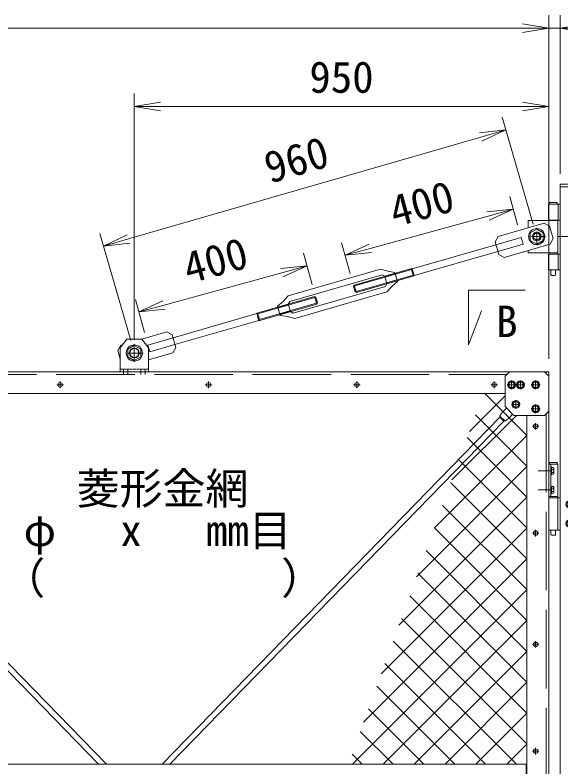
# Model space of a CAD drawing. Units: millimetres, scale not verified. Extents: x -6300 to 6300, y -4455 to 4455.
# Drawn here: x -1361 to -110, y 698 to 2423 of the extents above; entities that cross this region are included whole.
import ezdxf
from ezdxf.enums import TextEntityAlignment as Align

# ---------------------------------------------------------------- set-up
doc = ezdxf.new("R2010")
doc.units = ezdxf.units.MM
doc.header["$LTSCALE"] = 30
doc.linetypes.add('DASHED', pattern=[7.5, 6, -1.5])
doc.linetypes.add('USER1', pattern=[50.8, 31.75, -6.35, 6.35, -6.35])
for name, color, linetype, lineweight in [('0-0_D-STR1', 1, 'Continuous', 18), ('0-1_D-BMK', 2, 'USER1', 13), ('0-5_D-STR-DIM', 7, 'Continuous', 9), ('0-6_0', 7, 'Continuous', 9), ('0-7_D-STR3', 3, 'Continuous', 13), ('0-8_D-STR2', 7, 'Continuous', 9), ('0-9_D-STR-TXT', 7, 'Continuous', 9)]:
    doc.layers.add(name, color=color, linetype=linetype, lineweight=lineweight)
doc.styles.add('ＭＳ ゴシック', font='')
doc.styles.get('ＭＳ ゴシック').set_extended_font_data('MS Gothic')

# ---------------------------------------------------------------- blocks, each defined once
blk = doc.blocks.new('_Open')
at = {"layer": '0-6_0'}
blk.add_line((-30, 5), (0, 0), dxfattribs=at)
blk.add_lwpolyline([(-30, -5), (0, 0), (-30, 0)], dxfattribs=at)
blk = doc.blocks.new('U64')
at = {"layer": '0-1_D-BMK'}
for p, q in [((300, 0), (-300, 0)), ((0, -300), (0, 300))]:
    blk.add_line(p, q, dxfattribs=at)
at = {"layer": '0-7_D-STR3'}
blk.add_lwpolyline([(194.9, 112.5), (0, 225), (-194.9, 112.5), (-194.9, -112.5), (0, -225), (194.9, -112.5)], close=True, dxfattribs=at)
for radius in [270, 194.9]:
    blk.add_circle((0, 0), radius, dxfattribs=at)
blk = doc.blocks.new('U67')
at = {"layer": '0-7_D-STR3'}
blk.add_line((2700, -2400), (2100, -3000), dxfattribs=at)
blk.add_lwpolyline([(2700, -2400), (2700, -300), (2400, 0), (0, 0), (-300, -300), (-300, -2700), (0, -3000), (2100, -3000)], dxfattribs=at)
at = {"layer": '0-5_D-STR-DIM'}
for p in [(600, -900), (1650.1, -900), (2250.1, -900), (1956.2, -2243.8), (600, -2550)]:
    blk.add_blockref('U64', p, dxfattribs=at)
blk = doc.blocks.new('U69')
at = {"layer": '0-1_D-BMK'}
for p, q in [((721.6, -450), (-409.6, -450)), ((721.6, -1770), (-409.6, -1770))]:
    blk.add_line(p, q, dxfattribs=at)
at = {"layer": '0-7_D-STR3'}
for p, q in [((-630, 0), (0, 0)), ((-630, 0), (-630, -4530)), ((-75, 120), (-555, 120)), ((-555, 0), (-75, 0)), ((-135, 0), (-135, -2220)), ((0, 0), (0, -4530)), ((-348, -281.1), (-348, -618.9)), ((-315.6, -225), (-183, -225)), ((-315.6, -337.2), (-183, -337.2)), ((-183, -180), (-135, -180)), ((-183, -225), (-183, -675)), ((-135, -180), (-135, -720)), ((-315.6, -562.8), (-183, -562.8)), ((-315.6, -675), (-183, -675)), ((-315.6, -1545), (-183, -1545)), ((-183, -1500), (-135, -1500)), ((-183, -1545), (-183, -1995)), ((-135, -1500), (-135, -2040)), ((-348, -1601.1), (-348, -1938.9)), ((-315.6, -1657.2), (-183, -1657.2)), ((-315.6, -1882.8), (-183, -1882.8)), ((-315.6, -1995), (-183, -1995)), ((-1455, -2535), (-1650, -2647.2)), ((-1455, -2535), (-1260, -2647.2)), ((-780, -2310), (-630, -2310)), ((-630, -2220), (0, -2220)), ((-630, -2310), (0, -2310)), ((-1650, -2647.2), (-1650, -2872.8)), ((-1455, -2985), (-1650, -2872.8)), ((-1455, -2985), (-1260, -2872.8)), ((-1260, -2647.2), (-1260, -2872.8)), ((-1455, -3855), (-1650, -3967.2)), ((-1650, -4192.8), (-1650, -3967.2)), ((-1455, -3855), (-1260, -3967.2)), ((-1260, -4192.8), (-1260, -3967.2)), ((-1455, -4305), (-1650, -4192.8)), ((-1455, -4305), (-1260, -4192.8)), ((-780, -4530), (-630, -4530)), ((-630, -4530), (0, -4530)), ((-475.5, -4530), (-475.5, -4860)), ((-154.5, -4530), (-154.5, -4860)), ((-475.5, -4860), (-445.5, -4890)), ((-445.5, -4890), (-184.5, -4890)), ((-184.5, -4890), (-154.5, -4860))]:
    blk.add_line(p, q, dxfattribs=at)
for points in [[(-183, -180), (-183, -720), (-135, -720)], [(-183, -1500), (-183, -2040), (-135, -2040)]]:
    blk.add_lwpolyline(points, dxfattribs=at)
for centre, radius in [((-1455, -2760), 270), ((-1455, -2760), 195), ((-1455, -4080), 270), ((-1455, -4080), 195)]:
    blk.add_circle(centre, radius, dxfattribs=at)
for centre, radius, start, end in [((-537.5, 60), 62.5, 106.2602, 253.7398), ((-92.5, 60), 62.5, 286.2602, 73.7398), ((-283.2, -281.1), 64.8, 120, 240), ((-135.6, -450), 212.4, 147.93138, 212.06862), ((-283.2, -618.9), 64.8, 120, 240), ((-283.2, -1601.1), 64.8, 120, 240), ((-135.6, -1770), 212.4, 147.93138, 212.06862), ((-283.2, -1938.9), 64.8, 120, 240)]:
    blk.add_arc(centre, radius, start, end, dxfattribs=at)
blk = doc.blocks.new('U62')
at = {"layer": '0-1_D-BMK'}
for p, q in [((0, -600), (0, 600)), ((600, 0), (-600, 0))]:
    blk.add_line(p, q, dxfattribs=at)
at = {"layer": '0-7_D-STR3'}
blk.add_lwpolyline([(0, 519.6), (-450, 259.8), (-450, -259.8), (0, -519.6), (450, -259.8), (450, 259.8)], close=True, dxfattribs=at)
for radius in [555, 300]:
    blk.add_circle((0, 0), radius, dxfattribs=at)
blk = doc.blocks.new('U61')
at = {"layer": '0-1_D-BMK'}
for p, q in [((0, -600), (0, 600)), ((600, 0), (-600, 0))]:
    blk.add_line(p, q, dxfattribs=at)
at = {"layer": '0-7_D-STR3'}
blk.add_lwpolyline([(0, 519.6), (-450, 259.8), (-450, -259.8), (0, -519.6), (450, -259.8), (450, 259.8)], close=True, dxfattribs=at)
for radius in [555, 300, 225]:
    blk.add_circle((0, 0), radius, dxfattribs=at)
blk = doc.blocks.new('吊ブレース取付板')
at = {"layer": '0-1_D-BMK'}
for p, q in [((0, 1733.9), (0, 846.1)), ((-443.9, 1290), (443.9, 1290))]:
    blk.add_line(p, q, dxfattribs=at)
at = {"layer": '0-7_D-STR3'}
for p, q in [((-525, 2250), (-975, 1650)), ((-525, 2250), (525, 2250)), ((525, 2250), (975, 1650)), ((-975, 1650), (-975, 0)), ((975, 1650), (975, 0)), ((-975, 0), (975, 0))]:
    blk.add_line(p, q, dxfattribs=at)
at = {"layer": '0-7_D-STR3', "linetype": 'DASHED'}
for p, q in [((-975, 180), (975, 180)), ((-750, 180), (-750, 0)), ((-450, 180), (-450, 0)), ((450, 180), (450, 0)), ((750, 180), (750, 0))]:
    blk.add_line(p, q, dxfattribs=at)
at = {"layer": '0-7_D-STR3'}
blk.add_circle((0, 1290), 330, dxfattribs=at)

msp = doc.modelspace()

# ---------------------------------------------------------------- linework, layer by layer
at = {"layer": '0-0_D-STR1'}
for p, q in [((12.99, 2034.73), (-112.01, 2034.73)), ((-112.01, 2034.73), (-112.01, 2028.73)), ((-112.01, 2028.73), (12.99, 2028.73)), ((12.99, 2028.73), (-112.01, 2028.73)), ((-1948.01, 1604.73), (-228.01, 1604.73)), ((-148.01, 1604.73), (-138.01, 1604.73)), ((-138.01, 1604.73), (-138.01, 1594.73)), ((-1938.01, 1554.73), (-238.01, 1554.73)), ((-188.01, 1504.73), (-188.01, -245.27)), ((-138.01, 1514.73), (-138.01, -255.27)), ((-1988.01, 704.73), (-188.01, 704.73)), ((-190.01, 704.73), (-190.01, 554.73))]:
    msp.add_line(p, q, dxfattribs=at)
at = {"layer": '0-0_D-STR1', "linetype": 'DASHED'}
for p, q in [((-1113.01, 1604.73), (-1113.01, 1598.73)), ((-1103.01, 1604.73), (-1103.01, 1598.73)), ((-1073.01, 1604.73), (-1073.01, 1598.73)), ((-1063.01, 1604.73), (-1063.01, 1598.73)), ((-144.01, 1604.73), (-144.01, 1600.73)), ((-1942.01, 1598.73), (-234.01, 1598.73)), ((-144.01, 1508.73), (-144.01, -249.27))]:
    msp.add_line(p, q, dxfattribs=at)
at = {"layer": '0-0_D-STR1'}
msp.add_lwpolyline([(12.99, -895.27), (-112.01, -895.27), (-112.01, 2028.73)], dxfattribs=at)
at = {"layer": '0-1_D-BMK'}
for p, q in [((-1265.45, 1574.73), (-1250.57, 1574.73)), ((-1258.01, 1582.17), (-1258.01, 1567.29)), ((-925.45, 1574.73), (-910.57, 1574.73)), ((-918.01, 1582.17), (-918.01, 1567.29)), ((-585.45, 1574.73), (-570.57, 1574.73)), ((-578.01, 1582.17), (-578.01, 1567.29)), ((-270.45, 1574.73), (-255.57, 1574.73)), ((-263.01, 1582.17), (-263.01, 1567.29)), ((-168.01, 1487.17), (-168.01, 1472.29)), ((-175.45, 1479.73), (-160.57, 1479.73)), ((-168.01, 1242.17), (-168.01, 1227.29)), ((-175.45, 1234.73), (-160.57, 1234.73)), ((-168.01, 987.17), (-168.01, 972.29)), ((-175.45, 979.73), (-160.57, 979.73)), ((-168.01, 742.17), (-168.01, 727.29)), ((-175.45, 734.73), (-160.57, 734.73))]:
    msp.add_line(p, q, dxfattribs=at)
at = {"layer": '0-5_D-STR-DIM'}
for p, q in [((-138.01, 1634.73), (-138.01, 2422.77)), ((-138.01, 1634.73), (-138.01, 2422.77)), ((-112.01, 2058.73), (-112.01, 2422.77)), ((-1978.01, 2392.77), (-198.01, 2392.77)), ((-198.01, 2392.77), (-258.01, 2392.77)), ((-138.01, 2392.77), (-112.01, 2392.77)), ((-1088.01, 1677.73), (-1088.01, 2242.77)), ((-138.01, 1634.73), (-138.01, 2242.77)), ((-1028.01, 2212.77), (-198.01, 2212.77)), ((-173.84, 1943.52), (-244.73, 2188.46)), ((-1101.26, 1909.36), (-294.03, 2142.96)), ((-209.31, 1941.64), (-227.21, 2006.71)), ((-547.04, 1887.67), (-277.11, 1961.88)), ((-1096.34, 1676.55), (-1167.23, 1921.49)), ((-115.51, 1914.7), (362.99, 1914.7)), ((-593.37, 1829.85), (-612.85, 1900.69)), ((-680.18, 1804.74), (-699.97, 1876.73)), ((-1019.82, 1757.68), (-749.87, 1831.9)), ((-1064.76, 1694.82), (-1085.63, 1770.71))]:
    msp.add_line(p, q, dxfattribs=at)
at = {"layer": '0-7_D-STR3'}
for p, q in [((-138.31, 1988.7), (-138.31, 1952.7)), ((-112.01, 1988.7), (-138.31, 1988.7)), ((-135.51, 1992.7), (-119.51, 1992.7)), ((-119.51, 1988.7), (-135.51, 1988.7)), ((-116.71, 1988.7), (-116.71, 1952.7)), ((-185.51, 1951.7), (-185.51, 1934.95)), ((-185.51, 1951.7), (-117.01, 1951.7)), ((-112.01, 1952.7), (-138.31, 1952.7)), ((-138.01, 1951.7), (-138.01, 1939.9)), ((-133.01, 1951.7), (-133.01, 1952.7)), ((-122.01, 1951.7), (-122.01, 1952.7)), ((-117.01, 1951.7), (-117.01, 1877.7)), ((-148.42, 1945.65), (-254.1, 1915.14)), ((-148.42, 1945.65), (-136.04, 1938.82)), ((-127.72, 1910), (-136.04, 1938.82)), ((-254.1, 1915.14), (-260.94, 1902.75)), ((-252.61, 1873.93), (-260.94, 1902.75)), ((-134.55, 1897.62), (-240.23, 1867.1)), ((-127.72, 1910), (-134.55, 1897.62)), ((-259.02, 1896.12), (-451.23, 1840.84)), ((-254.56, 1880.68), (-446.77, 1825.4)), ((-185.51, 1882.9), (-185.51, 1877.7)), ((-138.01, 1896.62), (-138.01, 1877.7)), ((-252.61, 1873.93), (-252.31, 1873.93)), ((-240.23, 1867.1), (-252.61, 1873.93)), ((-185.51, 1877.7), (-117.01, 1877.7)), ((-138.31, 1874.7), (-138.31, 1838.7)), ((-112.01, 1874.7), (-138.31, 1874.7)), ((-116.71, 1874.7), (-116.71, 1838.7)), ((-735.13, 1778.67), (-523.76, 1839.71)), ((-452.63, 1839.24), (-585.42, 1800.92)), ((-451.51, 1841.83), (-583.93, 1803.6)), ((-489.95, 1830.74), (-513.96, 1823.8)), ((-489.34, 1828.65), (-513.36, 1821.71)), ((-490.5, 1832.66), (-484.4, 1811.52)), ((-452.63, 1839.24), (-451.51, 1841.83)), ((-452.63, 1839.24), (-448.84, 1826.13)), ((-451.51, 1841.83), (-446.52, 1824.54)), ((-451.23, 1840.84), (-446.76, 1825.38)), ((-112.01, 1838.7), (-138.31, 1838.7)), ((-132.86, 1826.7), (-132.86, 1838.7)), ((-122.16, 1826.7), (-122.16, 1838.7)), ((-731.52, 1766.18), (-520.15, 1827.22)), ((-448.84, 1826.13), (-581.63, 1787.78)), ((-446.52, 1824.54), (-578.94, 1786.3)), ((-513.96, 1823.8), (-520.15, 1827.22)), ((-513.96, 1823.8), (-508.97, 1806.51)), ((-485.55, 1815.53), (-509.57, 1808.59)), ((-484.95, 1813.44), (-508.97, 1806.51)), ((-448.84, 1826.13), (-446.52, 1824.54)), ((-132.86, 1826.7), (-131.86, 1825.7)), ((-123.16, 1825.7), (-131.86, 1825.7)), ((-723.75, 1739.28), (-512.39, 1800.32)), ((-578.94, 1786.3), (-583.93, 1803.6)), ((-508.97, 1806.51), (-512.39, 1800.32)), ((-674.91, 1777.3), (-807.33, 1739.06)), ((-720.14, 1726.79), (-508.78, 1787.83)), ((-674.91, 1777.3), (-669.91, 1760.01)), ((-672.22, 1775.82), (-805.01, 1737.48)), ((-669.91, 1760.01), (-802.33, 1721.77)), ((-668.44, 1762.69), (-801.22, 1724.35)), ((-758.95, 1753.05), (-734.94, 1759.99)), ((-734.94, 1759.99), (-731.52, 1766.18)), ((-734.94, 1759.99), (-729.94, 1742.7)), ((-759.51, 1754.98), (-753.41, 1733.84)), ((-758.35, 1750.97), (-734.33, 1757.91)), ((-754.56, 1737.85), (-730.54, 1744.78)), ((-753.96, 1735.76), (-729.94, 1742.7)), ((-729.94, 1742.7), (-723.75, 1739.28)), ((-999.19, 1682.59), (-807.04, 1738.07)), ((-807.33, 1739.06), (-802.33, 1721.77)), ((-805.01, 1737.48), (-807.33, 1739.06)), ((-805.01, 1737.48), (-801.22, 1724.35)), ((-801.22, 1724.35), (-802.33, 1721.77)), ((-994.73, 1667.15), (-802.58, 1722.63)), ((-1070.45, 1679.66), (-1013.5, 1696.11)), ((-1013.5, 1696.11), (-1001.12, 1689.28)), ((-992.8, 1660.45), (-1001.12, 1689.28)), ((-1119.19, 1665.59), (-1126.02, 1653.21)), ((-1115.26, 1666.73), (-1119.19, 1665.59)), ((-999.63, 1648.07), (-992.8, 1660.45)), ((-992.8, 1660.45), (-992.5, 1660.45)), ((-1120.51, 1634.11), (-1126.02, 1653.21)), ((-1055.51, 1631.94), (-999.63, 1648.07)), ((-234.87, 1521.59), (-243.18, 1513.04)), ((-1925.69, 1500.46), (-1152.07, 704.73)), ((-250.32, 1500.46), (-1023.94, 704.73)), ((-250.32, 1500.46), (-241.21, 1491.61)), ((-249.97, 1502.91), (-238.77, 1492.02)), ((-220.72, 1507.45), (-228.84, 1499.1)), ((-1934.8, 1491.61), (-1169.78, 704.73)), ((-241.21, 1491.61), (-1006.23, 704.73))]:
    msp.add_line(p, q, dxfattribs=at)
at = {"layer": '0-7_D-STR3', "linetype": 'DASHED'}
msp.add_line((-123.16, 1825.7), (-122.16, 1826.7), dxfattribs=at)
for points in [[(-254.56, 1880.68), (-196.9, 1897.27), (-201.36, 1912.71), (-259.02, 1896.12)], [(-999.19, 1682.59), (-1056.84, 1665.94), (-1052.38, 1650.5), (-994.73, 1667.15)]]:
    msp.add_lwpolyline(points, dxfattribs=at)
at = {"layer": '0-7_D-STR3'}
msp.add_lwpolyline([(-117.51, 1877.7), (-137.51, 1877.7), (-137.51, 1874.7), (-117.51, 1874.7)], close=True, dxfattribs=at)
for points in [[(-490.5, 1832.66), (-506.85, 1835.22), (-523.76, 1839.71)], [(-484.4, 1811.52), (-496.87, 1800.64), (-508.78, 1787.83)], [(-578.94, 1786.3), (-581.63, 1787.78), (-585.42, 1800.92), (-583.93, 1803.6)], [(-759.51, 1754.98), (-747.04, 1765.86), (-735.13, 1778.67)], [(-674.91, 1777.3), (-672.22, 1775.82), (-668.44, 1762.69), (-669.91, 1760.01)], [(-753.41, 1733.84), (-737.05, 1731.28), (-720.14, 1726.79)], [(-250.32, 1500.46), (-250.29, 1500.7), (-250.26, 1500.95), (-250.23, 1501.19), (-250.2, 1501.44), (-250.17, 1501.69), (-250.14, 1501.93), (-250.11, 1502.18), (-250.07, 1502.42), (-250.02, 1502.66), (-249.98, 1502.9), (-249.92, 1503.14), (-249.87, 1503.38), (-249.8, 1503.61), (-249.73, 1503.84), (-249.65, 1504.07), (-249.56, 1504.3), (-249.47, 1504.52), (-249.37, 1504.75), (-249.26, 1504.97), (-249.15, 1505.19), (-249.04, 1505.4), (-248.92, 1505.62), (-248.79, 1505.83), (-248.66, 1506.04), (-248.53, 1506.25), (-248.4, 1506.46), (-248.26, 1506.67), (-248.12, 1506.87), (-247.97, 1507.08), (-247.83, 1507.28), (-247.68, 1507.48), (-247.53, 1507.68), (-247.38, 1507.88), (-247.22, 1508.08), (-247.07, 1508.28), (-246.92, 1508.48), (-246.77, 1508.68), (-246.61, 1508.87), (-246.46, 1509.07)], [(-246.46, 1509.07), (-246.31, 1509.26), (-246.15, 1509.46), (-246, 1509.65), (-245.85, 1509.85), (-245.69, 1510.04), (-245.54, 1510.23), (-245.38, 1510.42), (-245.23, 1510.61), (-245.07, 1510.8), (-244.92, 1510.99), (-244.76, 1511.18), (-244.61, 1511.37), (-244.45, 1511.56), (-244.3, 1511.75), (-244.14, 1511.93), (-243.98, 1512.12), (-243.82, 1512.31), (-243.66, 1512.49), (-243.5, 1512.68), (-243.34, 1512.86), (-243.18, 1513.04)], [(-241.21, 1491.61), (-240.97, 1491.64), (-240.73, 1491.68), (-240.48, 1491.72), (-240.24, 1491.75), (-239.99, 1491.79), (-239.75, 1491.83), (-239.51, 1491.87), (-239.26, 1491.92), (-239.02, 1491.97), (-238.78, 1492.02), (-238.55, 1492.08), (-238.31, 1492.14), (-238.08, 1492.22), (-237.85, 1492.3), (-237.62, 1492.38), (-237.4, 1492.48), (-237.18, 1492.58), (-236.96, 1492.68), (-236.74, 1492.79), (-236.52, 1492.91), (-236.31, 1493.03), (-236.1, 1493.16), (-235.89, 1493.29), (-235.68, 1493.42), (-235.48, 1493.56), (-235.27, 1493.7), (-235.07, 1493.84), (-234.87, 1493.99), (-234.67, 1494.14), (-234.47, 1494.29), (-234.27, 1494.45), (-234.07, 1494.6), (-233.88, 1494.76), (-233.68, 1494.92), (-233.49, 1495.08), (-233.3, 1495.23), (-233.1, 1495.39), (-232.91, 1495.55), (-232.72, 1495.71)], [(-232.72, 1495.71), (-232.53, 1495.87), (-232.34, 1496.03), (-232.15, 1496.19), (-231.96, 1496.35), (-231.77, 1496.5), (-231.58, 1496.66), (-231.4, 1496.82), (-231.21, 1496.98), (-231.02, 1497.14), (-230.84, 1497.3), (-230.65, 1497.46), (-230.47, 1497.62), (-230.28, 1497.79), (-230.1, 1497.95), (-229.92, 1498.11), (-229.74, 1498.27), (-229.56, 1498.44), (-229.38, 1498.6), (-229.2, 1498.77), (-229.02, 1498.93), (-228.84, 1499.1)]]:
    msp.add_lwpolyline(points, dxfattribs=at)
for centre in [(-1258.01, 1574.73), (-918.01, 1574.73), (-578.01, 1574.73), (-263.01, 1574.73), (-168.01, 1479.73), (-168.01, 1234.73), (-168.01, 979.73), (-168.01, 734.73)]:
    msp.add_circle(centre, 5.25, dxfattribs=at)
for centre, start, end in [((-134.92, 1990.7), 106.2602, 253.7398), ((-120.09, 1990.7), 286.2602, 73.7398)]:
    msp.add_arc(centre, 2.08, start, end, dxfattribs=at)
at = {"layer": '0-8_D-STR2'}
for p, q in [((-188.01, 1458.59), (-284.15, 1554.73)), ((-319.54, 1468.1), (-238.01, 1549.63)), ((-360, 1356.93), (-212.19, 1504.73)), ((-188.01, 1387.88), (-305.85, 1505.72)), ((-400.47, 1245.75), (-188.01, 1458.21)), ((-188.01, 1317.17), (-324.71, 1453.88)), ((-188.01, 1246.46), (-343.58, 1402.04)), ((-440.93, 1134.58), (-188.01, 1387.5)), ((-188.01, 1175.75), (-362.45, 1350.19)), ((-481.39, 1023.4), (-188.01, 1316.79)), ((-188.01, 1105.04), (-381.32, 1298.35)), ((-521.86, 912.23), (-188.01, 1246.08)), ((-188.01, 1034.33), (-400.19, 1246.51)), ((-188.01, 963.61), (-419.06, 1194.67)), ((-562.32, 801.05), (-188.01, 1175.37)), ((-188.01, 892.9), (-437.93, 1142.83)), ((-587.93, 704.73), (-188.01, 1104.66)), ((-188.01, 822.19), (-456.8, 1090.98)), ((-188.01, 751.48), (-475.66, 1039.14)), ((-517.22, 704.73), (-188.01, 1033.95)), ((-211.97, 704.73), (-494.53, 987.3)), ((-446.51, 704.73), (-188.01, 963.24)), ((-282.68, 704.73), (-513.4, 935.46)), ((-353.39, 704.73), (-532.27, 883.62)), ((-375.8, 704.73), (-188.01, 892.53)), ((-424.1, 704.73), (-551.14, 831.78)), ((-305.09, 704.73), (-188.01, 821.82)), ((-494.81, 704.73), (-570.01, 779.93)), ((-234.38, 704.73), (-188.01, 751.1)), ((-565.52, 704.73), (-588.88, 728.09))]:
    msp.add_line(p, q, dxfattribs=at)
at = {"layer": '0-9_D-STR-TXT'}
for p, q in [((-321.87, 1666.19), (-321.87, 1791.52)), ((-192.4, 1791.52), (-321.87, 1791.52)), ((-321.87, 1666.19), (-292.16, 1744.78))]:
    msp.add_line(p, q, dxfattribs=at)

# ---------------------------------------------------------------- block references
at = {"layer": '0-5_D-STR-DIM'}
for name, p, xscale, yscale in [('_Open', (-138.01, 2392.77), 2, 2), ('_Open', (-138.01, 2392.77), 2, 2), ('_Open', (-138.01, 2212.77), 2, 2), ('U61', (-165.51, 1914.7), 0.03333333, 0.03333333), ('U62', (-1088.01, 1647.73), 0.03333333, 0.03333333), ('U67', (-148.01, 1604.73), -0.03333333, 0.03333333), ('U69', (-138.01, 1392.73), -0.03333333, 0.03333333)]:
    msp.add_blockref(name, p, dxfattribs=dict(at, xscale=xscale, yscale=yscale))
at = {"layer": '0-5_D-STR-DIM', "xscale": 2, "yscale": 2}
for p, rotation in [((-112.01, 2392.77), 180), ((-1088.01, 2212.77), 180), ((-236.39, 2159.64), 16.14013), ((-219.25, 1977.79), 15.37266), ((-1158.89, 1892.68), 196.14013), ((-604.9, 1871.76), 195.37266), ((-692.02, 1847.81), 15.37266), ((-1077.67, 1741.78), 195.37266)]:
    msp.add_blockref('_Open', p, dxfattribs=dict(at, rotation=rotation))
at = {"layer": '0-6_0', "xscale": 0.03333333, "yscale": 0.03333333}
msp.add_blockref('吊ブレース取付板', (-1088, 1604.73), dxfattribs=at)

# ---------------------------------------------------------------- texts
at = {"layer": '0-5_D-STR-DIM', "style": 'ＭＳ ゴシック'}
msp.add_text('950', height=72.14, dxfattribs=at).set_placement((-686.69, 2222.89), align=Align.BOTTOM_LEFT)
for s, rotation, p in [('960', 16.14, (-771.24, 2015.4)), ('400', 15.373, (-484.91, 1915.25)), ('400', 15.373, (-957.68, 1785.27))]:
    msp.add_text(s, height=72.14, rotation=rotation, dxfattribs=at).set_placement(p, align=Align.BOTTOM_LEFT)
at = {"layer": '0-9_D-STR-TXT', "style": 'ＭＳ ゴシック'}
for s, p in [('B', (-258.46, 1662.61)), ('菱形金網', (-1220.05, 1279.32)), ('φ   x   mm目', (-1341.87, 1183.29)), ('（\u3000\u3000   \u3000\u3000）', (-1390.6, 1073.64))]:
    msp.add_text(s, height=72.14, dxfattribs=at).set_placement(p, align=Align.BOTTOM_LEFT)

doc.saveas('drawing.dxf')
